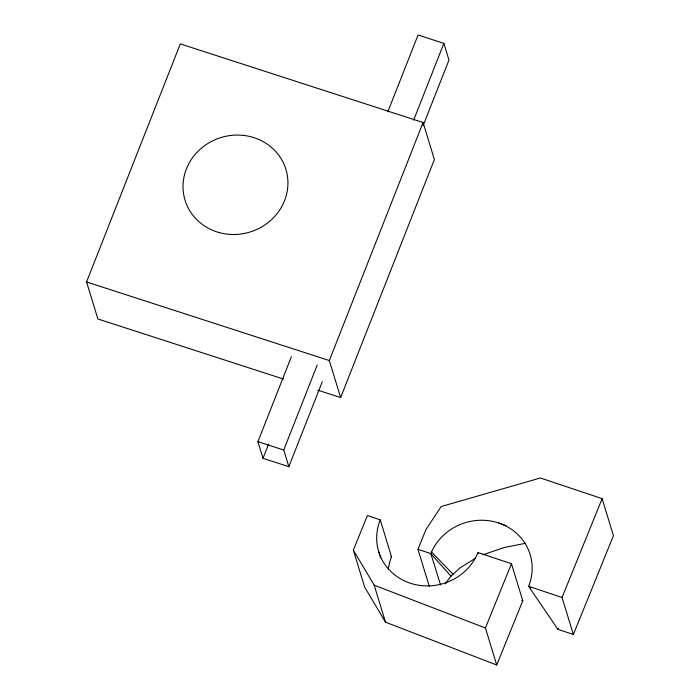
<?xml version="1.0" encoding="UTF-8"?>
<svg xmlns="http://www.w3.org/2000/svg" width="700" height="700" viewBox="0 0 700 700"><rect width="100%" height="100%" fill="white"/><g stroke="black" fill="none" stroke-linecap="round" stroke-linejoin="round"><path stroke-width="1.05" d="M283.588 379.085L97.877 318.964L86.564 281.96L180.294 43.907L423.071 122.509L434.385 159.513L340.646 397.565L317.817 390.171M322.297 381.71L288.838 466.673L263.016 458.316L257.924 441.656L291.375 356.703M387.791 111.869L418.058 35L443.887 43.365L448.971 60.016L423.089 125.755M263.016 458.316L268.59 444.15M288.838 466.673L283.745 450.021L317.205 365.059M413.613 120.234L443.887 43.365M340.646 397.565L329.332 360.553L423.071 122.509M353.351 550.148L367.377 515.55L380.24 519.855A52.736 49.429 -17 0 0 410.086 583.153A52.736 49.429 -17 0 0 478.012 552.554L511.455 563.736L522.778 600.749L496.729 665L385.516 622.195L364.665 587.16L353.351 550.148L374.203 585.183L385.516 622.195M429.284 586.32L417.97 549.308L425.985 529.541L441.149 506.546L540.374 477.995L602.122 498.645L613.436 535.657L573.37 634.506L557.926 629.344L528.605 586.311A52.736 49.429 -17 0 0 499.599 523.303A52.736 49.429 -17 0 0 431.524 551.985L430.832 553.613L440.554 584.92M496.729 665L485.415 627.988L511.455 563.736M573.37 634.506L562.056 597.494L602.122 498.645M557.926 629.344L558.364 628.276M445.471 583.905A52.736 49.429 -17 0 1 451.036 576.188L459.97 567.919L475.51 558.241M482.956 554.759L504.192 547.523L525.551 543.288M86.564 281.96L329.332 360.553M257.924 441.656L283.745 450.021M417.97 549.308L430.832 553.613L451.036 576.188M562.056 597.494L528.605 586.311L530.871 587.939M390.749 556.587L391.554 556.859A52.736 49.429 -17 0 0 388.29 569.634M521.806 600.425L522.778 600.749M498.75 523.005L506.144 525.796M374.203 585.183L485.415 627.988M431.524 551.985L452.935 574.122M478.012 552.554L478.441 553.192M380.24 519.855L391.554 556.859M378.341 550.401L380.651 557.909M219.284 232.601A52.736 49.429 -17 0 0 286.79 172.681A52.736 49.429 -17 0 0 200.357 149.082A52.736 49.429 -17 0 0 219.284 232.601"/></g></svg>
